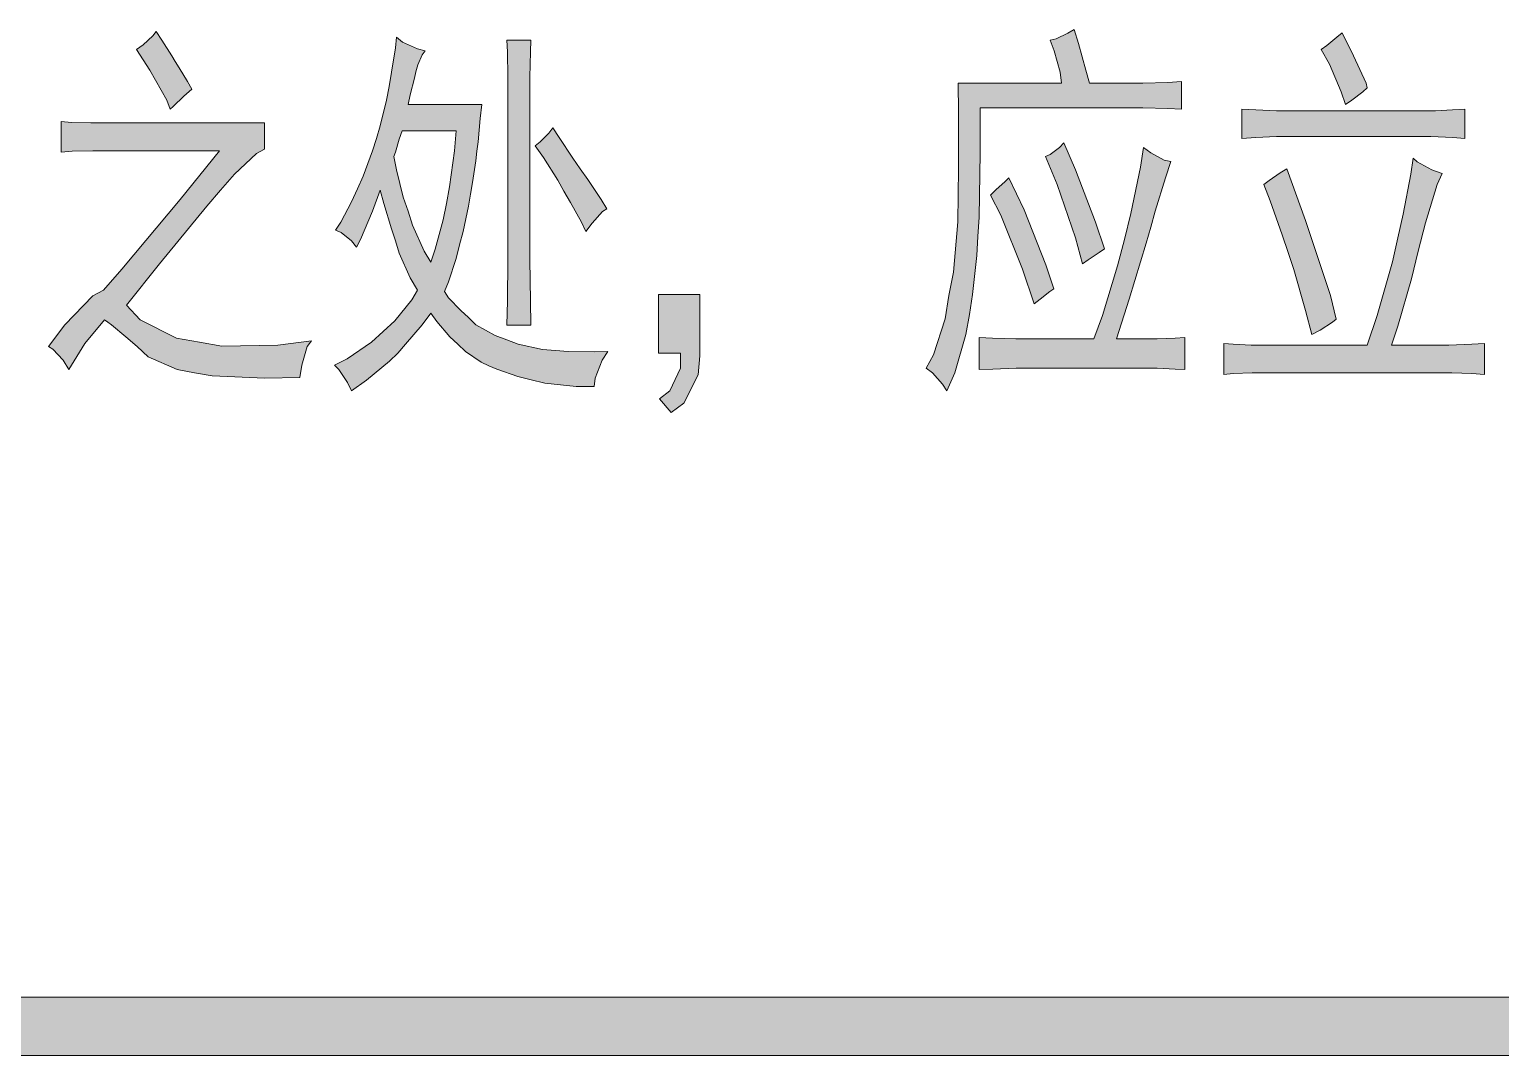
# Model space of a CAD drawing. Header units: millimetres. Extents: x 388 to 64525, y 87 to 607.
# Drawn here: x 64491.83 to 64502.64, y 461.44 to 468.99 of the extents above; entities that cross this region are included whole.
import ezdxf

# ---------------------------------------------------------------- set-up
doc = ezdxf.new("R2010")
doc.units = ezdxf.units.MM

msp = doc.modelspace()

# ---------------------------------------------------------------- hatches: boundary and pattern name
h = msp.add_hatch(color=0)
h.dxf.hatch_style = 2
h.paths.add_polyline_path([(64492.863, 468.402), (64492.838, 468.47), (64492.713, 468.689), (64492.616, 468.843), (64492.663, 468.875), (64492.734, 468.943), (64492.759, 468.975), (64492.802, 468.911), (64492.874, 468.796), (64492.899, 468.753), (64492.928, 468.706), (64492.989, 468.606), (64493.021, 468.549), (64492.964, 468.499), (64492.885, 468.423)])
h = msp.add_hatch(color=0)
h.paths.add_polyline_path([(64494.737, 468.832), (64494.716, 468.803), (64494.683, 468.728), (64494.669, 468.678), (64494.658, 468.631), (64494.626, 468.509), (64494.612, 468.438), (64495.153, 468.438), (64495.142, 468.334), (64495.128, 468.162), (64495.117, 468.094), (64495.11, 468.022), (64495.085, 467.864), (64495.07, 467.779), (64495.056, 467.689), (64495.017, 467.503), (64494.991, 467.406), (64494.966, 467.306), (64494.909, 467.134), (64494.88, 467.062), (64494.909, 467.015), (64494.999, 466.922), (64495.056, 466.872), (64495.11, 466.818), (64495.253, 466.739), (64495.339, 466.707), (64495.421, 466.675), (64495.601, 466.636), (64495.697, 466.628), (64495.79, 466.621), (64495.984, 466.618), (64496.081, 466.621), (64496.038, 466.557), (64495.988, 466.424), (64495.98, 466.363), (64495.848, 466.363), (64495.618, 466.388), (64495.518, 466.413), (64495.418, 466.438), (64495.264, 466.492), (64495.206, 466.517), (64495.149, 466.542), (64495.034, 466.621), (64494.977, 466.675), (64494.92, 466.729), (64494.823, 466.843), (64494.78, 466.904), (64494.716, 466.818), (64494.594, 466.675), (64494.536, 466.61), (64494.476, 466.55), (64494.307, 466.41), (64494.196, 466.331), (64494.167, 466.392), (64494.103, 466.489), (64494.071, 466.521), (64494.164, 466.567), (64494.343, 466.689), (64494.429, 466.768), (64494.515, 466.847), (64494.64, 467.001), (64494.68, 467.073), (64494.626, 467.162), (64494.547, 467.345), (64494.519, 467.435), (64494.49, 467.524), (64494.433, 467.71), (64494.407, 467.807), (64494.35, 467.653), (64494.261, 467.445), (64494.232, 467.388), (64494.196, 467.435), (64494.121, 467.495), (64494.078, 467.513), (64494.117, 467.571), (64494.196, 467.721), (64494.239, 467.818), (64494.282, 467.911), (64494.35, 468.097), (64494.379, 468.187), (64494.407, 468.28), (64494.454, 468.47), (64494.472, 468.57), (64494.49, 468.674), (64494.519, 468.853), (64494.526, 468.932), (64494.572, 468.896), (64494.68, 468.846)])
h.paths.add_polyline_path([(64494.508, 468.054), (64494.526, 467.958), (64494.576, 467.757), (64494.612, 467.653), (64494.644, 467.549), (64494.73, 467.359), (64494.78, 467.277), (64494.812, 467.374), (64494.87, 467.589), (64494.895, 467.71), (64494.916, 467.832), (64494.952, 468.097), (64494.966, 468.244), (64494.569, 468.244), (64494.547, 468.183), (64494.519, 468.087)])
h = msp.add_hatch(color=0)
h.dxf.hatch_style = 2
h.paths.add_polyline_path([(64499.51, 468.99), (64499.542, 468.886), (64499.596, 468.689), (64499.621, 468.595), (64499.925, 468.595), (64500.015, 468.595), (64500.197, 468.599), (64500.298, 468.606), (64500.298, 468.402), (64500.197, 468.409), (64500.015, 468.413), (64499.925, 468.413), (64498.818, 468.413), (64498.818, 468.083), (64498.811, 467.61), (64498.8, 467.467), (64498.793, 467.327), (64498.761, 467.04), (64498.739, 466.894), (64498.714, 466.747), (64498.632, 466.464), (64498.574, 466.331), (64498.542, 466.381), (64498.467, 466.464), (64498.42, 466.499), (64498.474, 466.596), (64498.56, 466.861), (64498.589, 467.033), (64498.621, 467.205), (64498.653, 467.574), (64498.657, 467.771), (64498.66, 467.968), (64498.66, 468.38), (64498.657, 468.595), (64499.416, 468.595), (64499.406, 468.674), (64499.363, 468.832), (64499.334, 468.911), (64499.377, 468.921), (64499.463, 468.961)])
h = msp.add_hatch(color=0)
h.dxf.hatch_style = 2
h.paths.add_polyline_path([(64501.48, 468.964), (64501.563, 468.796), (64501.656, 468.595), (64501.663, 468.56), (64501.631, 468.531), (64501.552, 468.47), (64501.505, 468.438), (64501.473, 468.531), (64501.387, 468.735), (64501.326, 468.843), (64501.366, 468.871), (64501.441, 468.932)])
h = msp.add_hatch(color=0)
h.dxf.hatch_style = 2
h.paths.add_polyline_path([(64495.515, 468.911), (64495.511, 468.825), (64495.507, 468.638), (64495.507, 468.538), (64495.507, 467.413), (64495.507, 467.295), (64495.511, 466.994), (64495.515, 466.815), (64495.339, 466.815), (64495.343, 466.994), (64495.346, 467.295), (64495.346, 467.413), (64495.346, 468.538), (64495.346, 468.638), (64495.343, 468.825), (64495.339, 468.911)])
h = msp.add_hatch(color=0)
h.dxf.hatch_style = 2
h.paths.add_polyline_path([(64502.129, 468.391), (64502.165, 468.391), (64502.29, 468.398), (64502.383, 468.402), (64502.383, 468.187), (64502.294, 468.194), (64502.132, 468.201), (64502.061, 468.201), (64501.047, 468.201), (64500.996, 468.201), (64500.846, 468.194), (64500.742, 468.187), (64500.742, 468.402), (64500.846, 468.398), (64500.996, 468.391), (64501.047, 468.391)])
h = msp.add_hatch(color=0)
h.dxf.hatch_style = 2
h.paths.add_polyline_path([(64492.354, 468.097), (64492.293, 468.097), (64492.143, 468.094), (64492.061, 468.087), (64492.061, 468.312), (64492.136, 468.305), (64492.279, 468.302), (64492.347, 468.302), (64493.555, 468.302), (64493.555, 468.108), (64493.497, 468.076), (64493.336, 467.925), (64493.232, 467.807), (64493.132, 467.689), (64492.784, 467.266), (64492.541, 466.962), (64492.641, 466.854), (64492.91, 466.718), (64493.078, 466.689), (64493.243, 466.661), (64493.655, 466.668), (64493.902, 466.7), (64493.87, 466.657), (64493.831, 466.521), (64493.816, 466.431), (64493.558, 466.424), (64493.171, 466.442), (64493.042, 466.464), (64492.913, 466.489), (64492.702, 466.582), (64492.62, 466.657), (64492.537, 466.729), (64492.43, 466.818), (64492.405, 466.836), (64492.379, 466.854), (64492.236, 466.679), (64492.118, 466.489), (64492.075, 466.557), (64492, 466.639), (64491.967, 466.657), (64492.089, 466.818), (64492.293, 467.03), (64492.372, 467.073), (64492.508, 467.227), (64492.935, 467.739), (64493.225, 468.097)])
h = msp.add_hatch(color=0)
h.dxf.hatch_style = 2
h.paths.add_polyline_path([(64495.676, 468.266), (64495.722, 468.194), (64495.823, 468.044), (64495.876, 467.965), (64495.934, 467.886), (64496.031, 467.739), (64496.074, 467.671), (64496.041, 467.65), (64495.966, 467.564), (64495.919, 467.503), (64495.887, 467.571), (64495.805, 467.718), (64495.758, 467.8), (64495.712, 467.882), (64495.608, 468.047), (64495.547, 468.133), (64495.583, 468.162), (64495.647, 468.226)])
h = msp.add_hatch(color=0)
h.dxf.hatch_style = 2
h.paths.add_polyline_path([(64500.219, 468.019), (64500.18, 467.897), (64500.104, 467.653), (64500.072, 467.535), (64500.04, 467.417), (64499.914, 467.005), (64499.821, 466.714), (64500.061, 466.714), (64500.119, 466.714), (64500.251, 466.718), (64500.323, 466.725), (64500.323, 466.489), (64500.251, 466.492), (64500.119, 466.499), (64500.061, 466.499), (64499.155, 466.499), (64499.083, 466.499), (64498.911, 466.492), (64498.811, 466.489), (64498.811, 466.725), (64498.908, 466.718), (64499.08, 466.714), (64499.155, 466.714), (64499.653, 466.714), (64499.717, 466.886), (64499.828, 467.252), (64499.879, 467.445), (64499.925, 467.635), (64499.997, 467.976), (64500.018, 468.122), (64500.072, 468.083), (64500.172, 468.029)])
h = msp.add_hatch(color=0)
h.dxf.hatch_style = 2
h.paths.add_polyline_path([(64499.434, 468.155), (64499.52, 467.958), (64499.667, 467.571), (64499.732, 467.377), (64499.692, 467.349), (64499.613, 467.295), (64499.57, 467.266), (64499.52, 467.456), (64499.384, 467.85), (64499.298, 468.054), (64499.334, 468.069), (64499.402, 468.122)])
h = msp.add_hatch(color=0)
h.dxf.hatch_style = 2
h.paths.add_polyline_path([(64502.215, 467.929), (64502.179, 467.85), (64502.093, 467.567), (64502.039, 467.359), (64501.989, 467.155), (64501.889, 466.808), (64501.842, 466.668), (64502.19, 466.668), (64502.265, 466.668), (64502.433, 466.675), (64502.526, 466.679), (64502.526, 466.453), (64502.433, 466.46), (64502.286, 466.464), (64502.229, 466.464), (64500.889, 466.464), (64500.817, 466.464), (64500.678, 466.46), (64500.61, 466.453), (64500.61, 466.679), (64500.678, 466.675), (64500.81, 466.668), (64500.878, 466.668), (64501.663, 466.668), (64501.738, 466.886), (64501.849, 467.28), (64501.889, 467.456), (64501.928, 467.632), (64501.985, 467.925), (64502.003, 468.044), (64502.032, 468.015), (64502.139, 467.958)])
h = msp.add_hatch(color=0)
h.dxf.hatch_style = 2
h.paths.add_polyline_path([(64501.072, 467.965), (64501.211, 467.585), (64501.394, 467.033), (64501.437, 466.858), (64501.409, 466.836), (64501.319, 466.779), (64501.258, 466.747), (64501.211, 466.922), (64501.125, 467.223), (64501.082, 467.349), (64501.039, 467.478), (64500.95, 467.728), (64500.903, 467.85), (64500.943, 467.879), (64501.025, 467.936)])
h = msp.add_hatch(color=0)
h.dxf.hatch_style = 2
h.paths.add_polyline_path([(64499.029, 467.897), (64499.141, 467.664), (64499.302, 467.259), (64499.359, 467.083), (64499.33, 467.062), (64499.259, 467.005), (64499.216, 466.972), (64499.13, 467.227), (64498.969, 467.624), (64498.893, 467.771), (64498.933, 467.811), (64499.001, 467.872)])
h = msp.add_hatch(color=0)
h.dxf.hatch_style = 2
h.paths.add_polyline_path([(64496.453, 467.04), (64496.758, 467.04), (64496.758, 466.589), (64496.744, 466.449), (64496.64, 466.241), (64496.546, 466.173), (64496.46, 466.274), (64496.536, 466.331), (64496.615, 466.499), (64496.615, 466.61), (64496.453, 466.61)])
h = msp.add_hatch(color=0)
h.dxf.hatch_style = 2
h.paths.add_polyline_path([(64464.508, 461.444), (64464.508, 461.874), (64514.558, 461.874), (64514.558, 461.444)])

# ---------------------------------------------------------------- linework, layer by layer
at = {"color": 0, "lineweight": 0}
for points in [[(64492.863, 468.402), (64492.838, 468.47), (64492.713, 468.689), (64492.616, 468.843), (64492.663, 468.875), (64492.734, 468.943), (64492.759, 468.975), (64492.802, 468.911), (64492.874, 468.796), (64492.899, 468.753), (64492.928, 468.706), (64492.989, 468.606), (64493.021, 468.549), (64492.964, 468.499), (64492.885, 468.423)], [(64494.737, 468.832), (64494.716, 468.803), (64494.683, 468.728), (64494.669, 468.678), (64494.658, 468.631), (64494.626, 468.509), (64494.612, 468.438), (64495.153, 468.438), (64495.142, 468.334), (64495.128, 468.162), (64495.117, 468.094), (64495.11, 468.022), (64495.085, 467.864), (64495.07, 467.779), (64495.056, 467.689), (64495.017, 467.503), (64494.991, 467.406), (64494.966, 467.306), (64494.909, 467.134), (64494.88, 467.062), (64494.909, 467.015), (64494.999, 466.922), (64495.056, 466.872), (64495.11, 466.818), (64495.253, 466.739), (64495.339, 466.707), (64495.421, 466.675), (64495.601, 466.636), (64495.697, 466.628), (64495.79, 466.621), (64495.984, 466.618), (64496.081, 466.621), (64496.038, 466.557), (64495.988, 466.424), (64495.98, 466.363), (64495.848, 466.363), (64495.618, 466.388), (64495.518, 466.413), (64495.418, 466.438), (64495.264, 466.492), (64495.206, 466.517), (64495.149, 466.542), (64495.034, 466.621), (64494.977, 466.675), (64494.92, 466.729), (64494.823, 466.843), (64494.78, 466.904), (64494.716, 466.818), (64494.594, 466.675), (64494.536, 466.61), (64494.476, 466.55), (64494.307, 466.41), (64494.196, 466.331), (64494.167, 466.392), (64494.103, 466.489), (64494.071, 466.521), (64494.164, 466.567), (64494.343, 466.689), (64494.429, 466.768), (64494.515, 466.847), (64494.64, 467.001), (64494.68, 467.073), (64494.626, 467.162), (64494.547, 467.345), (64494.519, 467.435), (64494.49, 467.524), (64494.433, 467.71), (64494.407, 467.807), (64494.35, 467.653), (64494.261, 467.445), (64494.232, 467.388), (64494.196, 467.435), (64494.121, 467.495), (64494.078, 467.513), (64494.117, 467.571), (64494.196, 467.721), (64494.239, 467.818), (64494.282, 467.911), (64494.35, 468.097), (64494.379, 468.187), (64494.407, 468.28), (64494.454, 468.47), (64494.472, 468.57), (64494.49, 468.674), (64494.519, 468.853), (64494.526, 468.932), (64494.572, 468.896), (64494.68, 468.846)], [(64499.51, 468.99), (64499.542, 468.886), (64499.596, 468.689), (64499.621, 468.595), (64499.925, 468.595), (64500.015, 468.595), (64500.197, 468.599), (64500.298, 468.606), (64500.298, 468.402), (64500.197, 468.409), (64500.015, 468.413), (64499.925, 468.413), (64498.818, 468.413), (64498.818, 468.083), (64498.811, 467.61), (64498.8, 467.467), (64498.793, 467.327), (64498.761, 467.04), (64498.739, 466.894), (64498.714, 466.747), (64498.632, 466.464), (64498.574, 466.331), (64498.542, 466.381), (64498.467, 466.464), (64498.42, 466.499), (64498.474, 466.596), (64498.56, 466.861), (64498.589, 467.033), (64498.621, 467.205), (64498.653, 467.574), (64498.657, 467.771), (64498.66, 467.968), (64498.66, 468.38), (64498.657, 468.595), (64499.416, 468.595), (64499.406, 468.674), (64499.363, 468.832), (64499.334, 468.911), (64499.377, 468.921), (64499.463, 468.961)], [(64501.48, 468.964), (64501.563, 468.796), (64501.656, 468.595), (64501.663, 468.56), (64501.631, 468.531), (64501.552, 468.47), (64501.505, 468.438), (64501.473, 468.531), (64501.387, 468.735), (64501.326, 468.843), (64501.366, 468.871), (64501.441, 468.932)], [(64495.515, 468.911), (64495.511, 468.825), (64495.507, 468.638), (64495.507, 468.538), (64495.507, 467.413), (64495.507, 467.295), (64495.511, 466.994), (64495.515, 466.815), (64495.339, 466.815), (64495.343, 466.994), (64495.346, 467.295), (64495.346, 467.413), (64495.346, 468.538), (64495.346, 468.638), (64495.343, 468.825), (64495.339, 468.911)], [(64502.129, 468.391), (64502.165, 468.391), (64502.29, 468.398), (64502.383, 468.402), (64502.383, 468.187), (64502.294, 468.194), (64502.132, 468.201), (64502.061, 468.201), (64501.047, 468.201), (64500.996, 468.201), (64500.846, 468.194), (64500.742, 468.187), (64500.742, 468.402), (64500.846, 468.398), (64500.996, 468.391), (64501.047, 468.391)], [(64492.354, 468.097), (64492.293, 468.097), (64492.143, 468.094), (64492.061, 468.087), (64492.061, 468.312), (64492.136, 468.305), (64492.279, 468.302), (64492.347, 468.302), (64493.555, 468.302), (64493.555, 468.108), (64493.497, 468.076), (64493.336, 467.925), (64493.232, 467.807), (64493.132, 467.689), (64492.784, 467.266), (64492.541, 466.962), (64492.641, 466.854), (64492.91, 466.718), (64493.078, 466.689), (64493.243, 466.661), (64493.655, 466.668), (64493.902, 466.7), (64493.87, 466.657), (64493.831, 466.521), (64493.816, 466.431), (64493.558, 466.424), (64493.171, 466.442), (64493.042, 466.464), (64492.913, 466.489), (64492.702, 466.582), (64492.62, 466.657), (64492.537, 466.729), (64492.43, 466.818), (64492.405, 466.836), (64492.379, 466.854), (64492.236, 466.679), (64492.118, 466.489), (64492.075, 466.557), (64492, 466.639), (64491.967, 466.657), (64492.089, 466.818), (64492.293, 467.03), (64492.372, 467.073), (64492.508, 467.227), (64492.935, 467.739), (64493.225, 468.097)], [(64495.676, 468.266), (64495.722, 468.194), (64495.823, 468.044), (64495.876, 467.965), (64495.934, 467.886), (64496.031, 467.739), (64496.074, 467.671), (64496.041, 467.65), (64495.966, 467.564), (64495.919, 467.503), (64495.887, 467.571), (64495.805, 467.718), (64495.758, 467.8), (64495.712, 467.882), (64495.608, 468.047), (64495.547, 468.133), (64495.583, 468.162), (64495.647, 468.226)], [(64494.508, 468.054), (64494.526, 467.958), (64494.576, 467.757), (64494.612, 467.653), (64494.644, 467.549), (64494.73, 467.359), (64494.78, 467.277), (64494.812, 467.374), (64494.87, 467.589), (64494.895, 467.71), (64494.916, 467.832), (64494.952, 468.097), (64494.966, 468.244), (64494.569, 468.244), (64494.547, 468.183), (64494.519, 468.087)], [(64500.219, 468.019), (64500.18, 467.897), (64500.104, 467.653), (64500.072, 467.535), (64500.04, 467.417), (64499.914, 467.005), (64499.821, 466.714), (64500.061, 466.714), (64500.119, 466.714), (64500.251, 466.718), (64500.323, 466.725), (64500.323, 466.489), (64500.251, 466.492), (64500.119, 466.499), (64500.061, 466.499), (64499.155, 466.499), (64499.083, 466.499), (64498.911, 466.492), (64498.811, 466.489), (64498.811, 466.725), (64498.908, 466.718), (64499.08, 466.714), (64499.155, 466.714), (64499.653, 466.714), (64499.717, 466.886), (64499.828, 467.252), (64499.879, 467.445), (64499.925, 467.635), (64499.997, 467.976), (64500.018, 468.122), (64500.072, 468.083), (64500.172, 468.029)], [(64499.434, 468.155), (64499.52, 467.958), (64499.667, 467.571), (64499.732, 467.377), (64499.692, 467.349), (64499.613, 467.295), (64499.57, 467.266), (64499.52, 467.456), (64499.384, 467.85), (64499.298, 468.054), (64499.334, 468.069), (64499.402, 468.122)], [(64502.215, 467.929), (64502.179, 467.85), (64502.093, 467.567), (64502.039, 467.359), (64501.989, 467.155), (64501.889, 466.808), (64501.842, 466.668), (64502.19, 466.668), (64502.265, 466.668), (64502.433, 466.675), (64502.526, 466.679), (64502.526, 466.453), (64502.433, 466.46), (64502.286, 466.464), (64502.229, 466.464), (64500.889, 466.464), (64500.817, 466.464), (64500.678, 466.46), (64500.61, 466.453), (64500.61, 466.679), (64500.678, 466.675), (64500.81, 466.668), (64500.878, 466.668), (64501.663, 466.668), (64501.738, 466.886), (64501.849, 467.28), (64501.889, 467.456), (64501.928, 467.632), (64501.985, 467.925), (64502.003, 468.044), (64502.032, 468.015), (64502.139, 467.958)], [(64501.072, 467.965), (64501.211, 467.585), (64501.394, 467.033), (64501.437, 466.858), (64501.409, 466.836), (64501.319, 466.779), (64501.258, 466.747), (64501.211, 466.922), (64501.125, 467.223), (64501.082, 467.349), (64501.039, 467.478), (64500.95, 467.728), (64500.903, 467.85), (64500.943, 467.879), (64501.025, 467.936)], [(64499.029, 467.897), (64499.141, 467.664), (64499.302, 467.259), (64499.359, 467.083), (64499.33, 467.062), (64499.259, 467.005), (64499.216, 466.972), (64499.13, 467.227), (64498.969, 467.624), (64498.893, 467.771), (64498.933, 467.811), (64499.001, 467.872)], [(64496.453, 467.04), (64496.758, 467.04), (64496.758, 466.589), (64496.744, 466.449), (64496.64, 466.241), (64496.546, 466.173), (64496.46, 466.274), (64496.536, 466.331), (64496.615, 466.499), (64496.615, 466.61), (64496.453, 466.61)], [(64464.508, 461.444), (64464.508, 461.874), (64514.558, 461.874), (64514.558, 461.444)]]:
    msp.add_lwpolyline(points, close=True, dxfattribs=at)

doc.saveas('drawing.dxf')
